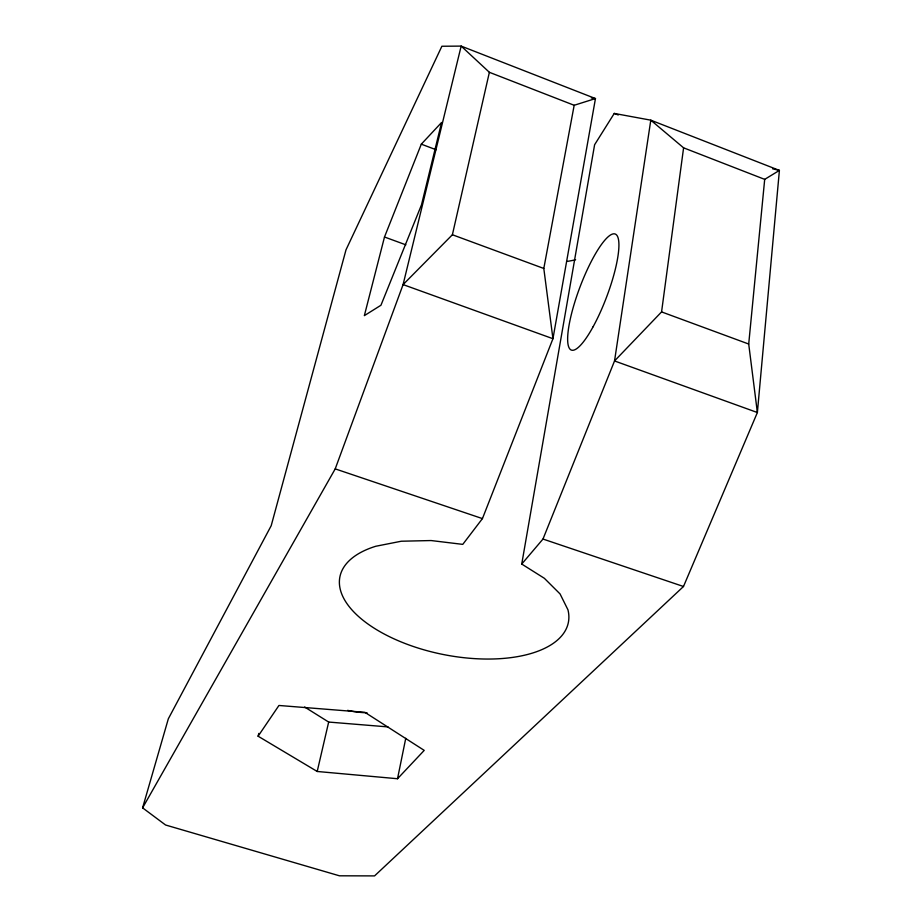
<?xml version="1.0" encoding="UTF-8"?>
<svg xmlns="http://www.w3.org/2000/svg" width="922" height="922" viewBox="0 0 922 922"><rect width="100%" height="100%" fill="white"/><g stroke="black" fill="none" stroke-linecap="round" stroke-linejoin="round"><path stroke-width="1.38" d="M764.695 179.364L683.594 147.831L650.794 120.171L614.536 360.951L757.377 412.526L748.71 344.033L764.695 179.364L779.401 170.409L757.377 412.526L683.49 586.496L374.562 875.9L339.446 875.808L165.58 825.006L142.599 807.856L168.334 718.791L271.206 525.69L346.015 249.804L441.88 46.25L461.161 46.1L595.462 98.562L552.946 338.708L482.437 518.602L462.775 544.372L431.093 540.546L401.312 541.226L375.727 546.273A116.483 55.908 11.3 0 0 415.061 647.071A116.483 55.908 11.3 0 0 567.952 609.799L560.069 593.941L544.349 578.29L521.737 564.057L594.609 144.742L614.259 113.429L650.794 120.171L779.401 170.409L772.567 168.795M521.737 564.057L542.989 539.047L614.536 360.951L661.57 311.901L683.594 147.831M574.176 105.281L489.375 72.308L461.161 46.1L403.087 284.598L552.946 338.708L543.807 268.463L574.176 105.281L595.462 98.562L591.348 97.939M258.817 733.416L258.102 736.205L317.203 771.472L397.52 778.733L405.761 738.292M142.599 807.856L335.216 468.883L403.087 284.598L452.391 234.753L489.375 72.308M317.203 771.472L328.67 722.053L304.629 707.013M384.497 237.012L364.351 315.635L380.947 305.251L421.515 204.776L441.592 122.465L421.308 144.166L384.497 237.012L405.853 244.826M258.102 736.205L278.94 705.468L364.893 712.326L424.212 750.381L397.52 778.733M328.67 722.053L387.989 726.905M335.216 468.883L482.437 518.602M542.989 539.047L683.49 586.496M452.391 234.753L543.807 268.463M661.57 311.901L748.71 344.033M421.308 144.166L436.118 149.756M614.259 113.429L618.259 114.985M575.605 259.75A99.034 68.493 10.4 0 1 567.284 261.399M367.048 712.775A45.005 19.074 12.7 0 1 347.629 710.366M593.134 326.699A62.016 14.21 -69.3 0 0 615.596 234.211A62.016 14.21 -69.3 0 0 571.156 315.243A62.016 14.21 -69.3 0 0 593.134 326.699"/></g></svg>
